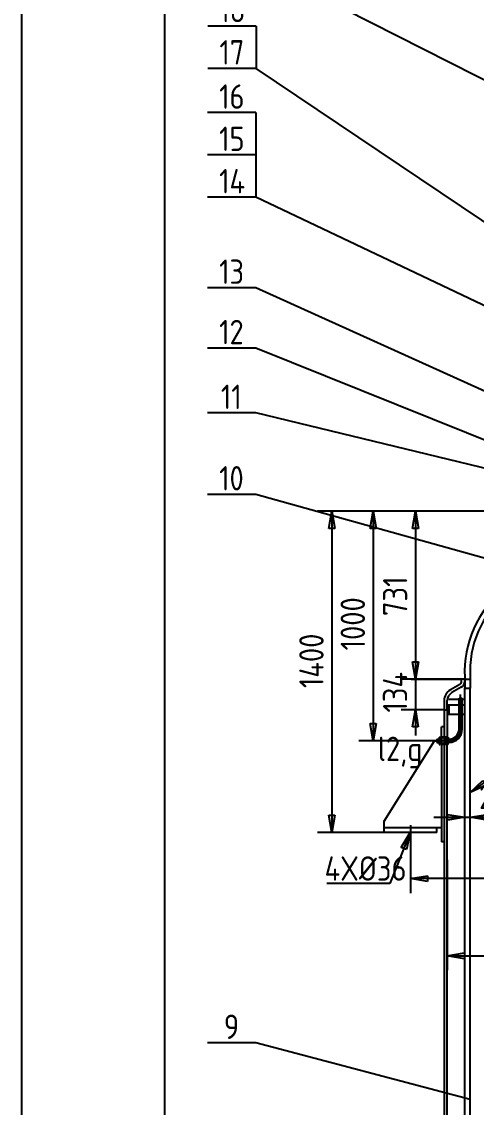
# Model space of a CAD drawing. Extents: x 1561 to 67467, y -57370 to 65913.
# Drawn here: x 1560.6 to 1639.9, y 291.3 to 480.6 of the extents above; entities that cross this region are included whole.
import ezdxf

# ---------------------------------------------------------------- set-up
doc = ezdxf.new("R2010")
doc.units = 0
doc.linetypes.add('DASHDOT', pattern=[18, 15, -1, 1, -1])
doc.linetypes.add('DASHED', pattern=[4, 3, -1])
doc.layers.get('0').update_dxf_attribs({"linetype": 'DASHDOT'})
for name, color, linetype in [('1', 7, 'CONTINUOUS'), ('2', 3, 'CONTINUOUS'), ('4', 2, 'DASHED')]:
    doc.layers.add(name, color=color, linetype=linetype)
doc.styles.get("Standard").update_dxf_attribs({"font": 'gbenor.shx', "bigfont": 'gbcbig.shx'})
doc.dimstyles.get("Standard").update_dxf_attribs({"dimtxt": 3.5, "dimasz": 4, "dimexe": 2, "dimexo": 0, "dimgap": 1, "dimtad": 1, "dimtoh": 1, "dimdec": 4, "dimzin": 0, "dimdsep": 46, "dimtxsty": 'Standard', "dimcen": 0, "dimadec": 0, "dimazin": 0, "dimtfac": 1, "dimtdec": 4, "dimtmove": 0, "dimatfit": 0, "dimfxl": 1, "dimtolj": 1, "dimtzin": 0, "dimarcsym": 0})

# ---------------------------------------------------------------- blocks, each defined once
blk = doc.blocks.new('*D9')
at = {"layer": '2'}
for p, q in [((1746.86, 334.97), (1746.86, 315.23)), ((1634.86, 334.48), (1634.86, 315.23)), ((1747.42, 332.23), (1747.42, 315.23)), ((1634.86, 317.73), (1637.86, 318.23, 1)), ((1637.86, 318.23), (1637.86, 317.23)), ((1743.86, 317.23), (1743.86, 318.23)), ((1743.86, 318.23), (1746.86, 317.73)), ((1747.42, 317.73), (1750.42, 318.23)), ((1750.42, 318.23), (1750.42, 317.23)), ((1637.86, 317.23), (1634.86, 317.73)), ((1634.86, 317.73), (1752.82, 317.73)), ((1746.86, 317.73), (1743.86, 317.23)), ((1750.42, 317.23), (1747.42, 317.73))]:
    blk.add_line(p, q, dxfattribs=at)
at = {"layer": '2', "char_height": 4.25, "width": 65536, "attachment_point": 7}
for s, insert in [('%%c2800', (1669.4, 319.16)), ('14', (1747.76, 319.16))]:
    blk.add_mtext(s, dxfattribs=dict(at, insert=insert))
blk = doc.blocks.new('*D10')
at = {"layer": '2'}
for p, q in [((1637.9, 327.89), (1637.9, 344.39)), ((1638.86, 327.43), (1638.86, 344.39)), ((1742.86, 327.89), (1742.86, 344.39)), ((1632.5, 341.89), (1742.86, 341.89)), ((1634.9, 341.39), (1634.9, 342.39)), ((1634.9, 342.39), (1637.9, 341.89)), ((1637.9, 341.89), (1634.9, 341.39, 1)), ((1638.86, 341.89), (1641.86, 342.39)), ((1641.86, 341.39), (1638.86, 341.89)), ((1641.86, 342.39), (1641.86, 341.39)), ((1739.86, 341.39), (1739.86, 342.39)), ((1739.86, 342.39), (1742.86, 341.89)), ((1742.86, 341.89), (1739.86, 341.39))]:
    blk.add_line(p, q, dxfattribs=at)
at = {"layer": '2', "char_height": 4.25, "width": 65536, "attachment_point": 7}
for s, insert in [('24', (1640.39, 343.32)), ('%%c2600', (1670.04, 343.32))]:
    blk.add_mtext(s, dxfattribs=dict(at, insert=insert))
blk = doc.blocks.new('*D11')
at = {"layer": '2'}
for p, q in [((1628.42, 338.01), (1628.42, 328.68)), ((1753.3, 338.01), (1753.3, 328.68)), ((1628.42, 331.18), (1631.42, 331.68)), ((1631.42, 330.68), (1628.42, 331.18)), ((1753.3, 331.18), (1628.42, 331.18)), ((1631.42, 331.68), (1631.42, 330.68)), ((1750.3, 330.68), (1750.3, 331.68)), ((1750.3, 331.68), (1753.3, 331.18)), ((1753.3, 331.18), (1750.3, 330.68, 1))]:
    blk.add_line(p, q, dxfattribs=at)
at = {"layer": '2', "insert": (1672.57, 332.61), "char_height": 4.25, "width": 65536, "attachment_point": 7}
blk.add_mtext('%%c3114', dxfattribs=at)
blk = doc.blocks.new('Cadt13')
at = {"layer": '2'}
for p, q in [((1628.39, 339.22), (1624.86, 330.32)), ((1626.82, 336.62), (1628.39, 339.22)), ((1628.39, 339.22), (1627.75, 336.25, 1)), ((1627.75, 336.25), (1626.82, 336.62)), ((1624.86, 330.32), (1613.84, 330.32))]:
    blk.add_line(p, q, dxfattribs=at)
blk = doc.blocks.new('*D23')
at = {"layer": '2'}
for p, q in [((1670.86, 395.22), (1612.21, 395.22)), ((1614.21, 392.22), (1614.71, 395.22)), ((1614.71, 395.22), (1615.21, 392.22, 1)), ((1614.71, 395.22), (1614.71, 339.22)), ((1615.21, 392.22), (1614.21, 392.22)), ((1614.71, 339.22), (1614.21, 342.22)), ((1614.21, 342.22), (1615.21, 342.22)), ((1615.21, 342.22), (1614.71, 339.22)), ((1623.82, 339.22), (1612.21, 339.22))]:
    blk.add_line(p, q, dxfattribs=at)
at = {"layer": '2', "insert": (1613.28, 364.4), "char_height": 4.25, "width": 65536, "attachment_point": 7, "rotation": 90}
blk.add_mtext('1400', dxfattribs=at)
blk = doc.blocks.new('Cadt32')
at = {"layer": '2'}
for p, q in [((1638.86, 346.21), (1655.21, 357.42)), ((1638.86, 346.21), (1641.05, 348.32, 1)), ((1641.05, 348.32), (1641.62, 347.5)), ((1641.62, 347.5), (1638.86, 346.21))]:
    blk.add_line(p, q, dxfattribs=at)
blk = doc.blocks.new('*D32')
at = {"layer": '2'}
for p, q in [((1670.86, 395.22), (1619.43, 395.22)), ((1621.43, 392.22), (1621.93, 395.22)), ((1621.93, 395.22), (1622.43, 392.22, 1)), ((1621.93, 395.22), (1621.93, 355.22)), ((1622.43, 392.22), (1621.43, 392.22)), ((1621.93, 355.22), (1621.43, 358.22)), ((1621.43, 358.22), (1622.43, 358.22)), ((1622.43, 358.22), (1621.93, 355.22)), ((1633.8, 355.22), (1619.43, 355.22))]:
    blk.add_line(p, q, dxfattribs=at)
at = {"layer": '2', "insert": (1620.5, 370.98), "char_height": 4.25, "width": 65536, "attachment_point": 7, "rotation": 90}
blk.add_mtext('1000', dxfattribs=at)
blk = doc.blocks.new('*D33')
at = {"layer": '2'}
for p, q in [((1688.06, 395.22), (1626.81, 395.22)), ((1628.81, 392.22), (1629.31, 395.22)), ((1629.31, 395.22), (1629.81, 392.22)), ((1629.31, 395.22), (1629.31, 365.98)), ((1629.81, 392.22), (1628.81, 392.22)), ((1629.31, 365.98), (1628.81, 368.98)), ((1628.81, 368.98), (1629.81, 368.98)), ((1629.81, 368.98), (1629.31, 365.98)), ((1628.56, 365.98), (1637.34, 365.98))]:
    blk.add_line(p, q, dxfattribs=at)
at = {"layer": '2', "insert": (1627.88, 376.96), "char_height": 4.25, "width": 65536, "attachment_point": 7, "rotation": 90}
blk.add_mtext('731', dxfattribs=at)
blk = doc.blocks.new('*D34')
at = {"layer": '2'}
for p, q in [((1629.3, 370.48), (1629.3, 356.12)), ((1629.3, 365.98), (1628.8, 368.98, 1)), ((1628.8, 368.98), (1629.8, 368.98)), ((1629.8, 368.98), (1629.3, 365.98)), ((1637.34, 365.98), (1626.8, 365.98)), ((1634.3, 360.62), (1626.8, 360.62)), ((1628.8, 357.62), (1629.3, 360.62)), ((1629.3, 360.62), (1629.8, 357.62)), ((1629.8, 357.62), (1628.8, 357.62))]:
    blk.add_line(p, q, dxfattribs=at)
at = {"layer": '2', "insert": (1627.87, 360.14), "char_height": 4.25, "width": 65536, "attachment_point": 7, "rotation": 90}
blk.add_mtext('134', dxfattribs=at)
blk = doc.blocks.new('Cadt53')
at = {"layer": '2'}
for p, q in [((1601.45, 302.56), (1593.03, 302.56)), ((1638.86, 292.68), (1601.45, 302.56, 1))]:
    blk.add_line(p, q, dxfattribs=at)
at = {"layer": '2', "insert": (1595.87, 303.24), "char_height": 4.25, "width": 65536, "attachment_point": 7}
blk.add_mtext('9', dxfattribs=at)
blk = doc.blocks.new('Cadt54')
at = {"layer": '2'}
for p, q in [((1601.45, 398.16), (1593.03, 398.16)), ((1644.5, 386.16), (1601.45, 398.16, 1))]:
    blk.add_line(p, q, dxfattribs=at)
at = {"layer": '2', "insert": (1595.05, 398.85), "char_height": 4.25, "width": 65536, "attachment_point": 7}
blk.add_mtext('10', dxfattribs=at)
blk = doc.blocks.new('Cadt55')
at = {"layer": '2'}
for p, q in [((1601.45, 412.37), (1593.03, 412.37)), ((1670.86, 395.62), (1601.45, 412.37, 1))]:
    blk.add_line(p, q, dxfattribs=at)
at = {"layer": '2', "insert": (1595.36, 413.05), "char_height": 4.25, "width": 65536, "attachment_point": 7}
blk.add_mtext('11', dxfattribs=at)
blk = doc.blocks.new('Cadt56')
at = {"layer": '2'}
for p, q in [((1601.45, 423.65), (1593.03, 423.65)), ((1671.83, 395.38), (1601.45, 423.65, 1))]:
    blk.add_line(p, q, dxfattribs=at)
at = {"layer": '2', "insert": (1595.05, 424.34), "char_height": 4.25, "width": 65536, "attachment_point": 7}
blk.add_mtext('12', dxfattribs=at)
blk = doc.blocks.new('Cadt57')
at = {"layer": '2'}
for p, q in [((1601.45, 434.18), (1593.03, 434.18)), ((1673.17, 401.78), (1601.45, 434.18, 1))]:
    blk.add_line(p, q, dxfattribs=at)
at = {"layer": '2', "insert": (1595.05, 434.86), "char_height": 4.25, "width": 65536, "attachment_point": 7}
blk.add_mtext('13', dxfattribs=at)
blk = doc.blocks.new('Cadt58')
at = {"layer": '2'}
for p, q in [((1601.45, 464.71), (1593.03, 464.71)), ((1601.45, 464.71), (1601.45, 449.96)), ((1601.45, 457.33), (1593.03, 457.33)), ((1601.45, 449.96), (1593.03, 449.96)), ((1677.86, 413.75), (1601.45, 449.96, 1))]:
    blk.add_line(p, q, dxfattribs=at)
at = {"layer": '2', "char_height": 4.25, "width": 65536, "attachment_point": 7}
for s, insert in [('16', (1595.05, 465.39)), ('15', (1595.05, 458.02)), ('14', (1595.05, 450.64))]:
    blk.add_mtext(s, dxfattribs=dict(at, insert=insert))
blk = doc.blocks.new('Cadt59')
at = {"layer": '2'}
for p, q in [((1601.5, 479.79), (1593.07, 479.79)), ((1601.5, 479.79), (1601.5, 472.42)), ((1601.5, 472.42), (1593.07, 472.42)), ((1687.31, 414.77), (1601.5, 472.42, 1))]:
    blk.add_line(p, q, dxfattribs=at)
at = {"layer": '2', "char_height": 4.25, "width": 65536, "attachment_point": 7}
for s, insert in [('18', (1595.1, 480.48)), ('17', (1595.1, 473.1))]:
    blk.add_mtext(s, dxfattribs=dict(at, insert=insert))
blk = doc.blocks.new('Cadt60')
at = {"layer": '2'}
for p, q in [((1601.5, 490.57), (1593.07, 490.57)), ((1679.52, 450.94), (1601.5, 490.57, 1))]:
    blk.add_line(p, q, dxfattribs=at)
at = {"layer": '2', "insert": (1595.1, 491.25), "char_height": 4.25, "width": 65536, "attachment_point": 7}
blk.add_mtext('19', dxfattribs=at)

msp = doc.modelspace()

# ---------------------------------------------------------------- linework, layer by layer
for p, q in [((1637.90081, 365.96025), (1638.86081, 365.96025)), ((1637.18081, 357.22106), (1637.18081, 363.26211)), ((1635.18081, 355.22106), (1633.80081, 355.22106)), ((1628.42081, 340.51365), (1628.42081, 338.00817))]:
    msp.add_line(p, q)
msp.add_arc((1635.18081, 357.22106), 2, 270, 360)
at = {"layer": '1'}
for p, q in [((1585.60752, -45.70705), (1585.60752, 528.29295)), ((1637.34081, 365.58106), (1637.34081, 365.98106, 6.28319)), ((1637.90081, 365.98106), (1637.34081, 365.98106)), ((1637.90081, 366.29425), (1637.90081, 364.36025)), ((1637.90081, 365.58106), (1637.90081, 365.98106)), ((1638.86081, 366.29425), (1638.86081, 364.36025)), ((1637.01781, 365.02509), (1635.39093, 364.09748, 6.28319)), ((1637.29519, 364.53861), (1635.66831, 363.611)), ((1637.90081, 237.19682), (1637.90081, 364.36025)), ((1637.90081, 364.36025), (1638.86081, 364.36025)), ((1638.86081, 237.19682), (1638.86081, 364.36025)), ((1634.30081, 362.22106), (1634.30081, 360.62106, 6.28319)), ((1634.86081, 360.62106), (1634.86081, 362.22106)), ((1635.13165, 362.45194), (1636.90081, 362.45194)), ((1636.90081, 357.22106), (1636.90081, 362.62106)), ((1636.90081, 362.62106), (1637.46081, 362.62106)), ((1637.46081, 357.22106), (1637.46081, 362.62106)), ((1637.46081, 362.45194), (1637.90081, 362.45194)), ((1634.30081, 360.62106), (1634.30081, 355.86106)), ((1634.30081, 360.62106), (1634.86081, 360.62106)), ((1634.86081, 360.62106), (1634.86081, 355.86106)), ((1634.94081, 361.42106), (1634.94081, 359.82106)), ((1636.90081, 361.42106), (1634.94081, 361.42106)), ((1636.90081, 359.82106), (1634.94081, 359.82106)), ((1635.10081, 361.42106), (1635.10081, 359.82106)), ((1637.90081, 361.42106), (1637.46081, 361.42106)), ((1637.90081, 359.82106), (1637.46081, 359.82106)), ((1633.46081, 355.86106), (1633.62081, 355.86106)), ((1633.46081, 355.86106), (1633.46081, 354.58106)), ((1633.62081, 355.86106), (1633.62081, 354.58106)), ((1633.74081, 355.86106), (1633.74081, 355.66106)), ((1635.02081, 355.86106), (1633.74081, 355.86106)), ((1633.82081, 355.86106), (1633.82081, 357.62106)), ((1634.30081, 357.62106), (1633.82081, 357.62106)), ((1635.02081, 355.86106), (1635.02081, 355.60106)), ((1623.82081, 341.22106), (1632.62081, 355.22106)), ((1632.62081, 355.22106), (1633.06081, 355.22106)), ((1633.06081, 355.50386), (1633.06081, 354.93826)), ((1633.06081, 355.50386), (1633.46081, 355.50386)), ((1633.46081, 355.24106), (1633.06081, 355.24106)), ((1633.46081, 355.20106), (1633.06081, 355.20106)), ((1633.06081, 354.93826), (1633.46081, 354.93826)), ((1633.46081, 354.58106), (1633.62081, 354.58106)), ((1633.62081, 355.66106), (1633.80081, 355.66106)), ((1633.62081, 354.78106), (1633.80081, 354.78106)), ((1633.80081, 355.7034), (1633.74081, 355.7634)), ((1633.74081, 354.58106), (1633.74081, 354.78106)), ((1633.80081, 354.73872), (1633.74081, 354.67872)), ((1635.02081, 354.58106), (1633.74081, 354.58106, 6.28319)), ((1633.80081, 354.69412), (1633.80081, 355.74801)), ((1634.21651, 355.73502), (1633.80081, 355.74801)), ((1634.32081, 354.71037), (1633.80081, 354.69412)), ((1633.82081, 354.58106), (1633.82081, 337.62106)), ((1634.32081, 355.73176), (1634.21651, 355.73502)), ((1634.30081, 354.58106), (1634.30081, 235.12731)), ((1634.32081, 355.73176), (1634.32081, 354.71037)), ((1634.34081, 355.68465), (1634.32081, 355.68528)), ((1634.34081, 354.75747), (1634.32081, 354.75685)), ((1634.46081, 355.76106), (1634.34081, 355.76106)), ((1634.34081, 354.68106), (1634.34081, 355.76106)), ((1634.46081, 354.68106), (1634.34081, 354.68106)), ((1634.46081, 354.68106), (1634.46081, 355.76106)), ((1634.46081, 355.42106), (1634.78081, 355.42106)), ((1634.46081, 355.02106), (1634.78081, 355.02106)), ((1634.94081, 355.52106), (1634.78081, 355.52106)), ((1634.78081, 355.52106), (1634.78081, 354.92106)), ((1634.78081, 355.50106), (1635.18201, 355.50106)), ((1634.78081, 354.94106), (1635.18201, 354.94106)), ((1634.94081, 354.92106), (1634.78081, 354.92106)), ((1634.86081, 235.12731), (1634.86081, 354.58106)), ((1634.94081, 355.52106), (1635.02081, 355.60106)), ((1634.94081, 355.50106), (1634.94081, 355.52106)), ((1634.94081, 354.92106), (1634.94081, 354.94106)), ((1634.94081, 354.92106), (1635.02081, 354.84106)), ((1635.02081, 355.60106), (1635.12081, 355.50106)), ((1635.02081, 354.84106), (1635.11412, 354.94106)), ((1635.02081, 354.58106), (1635.02081, 354.84106, 6.28319)), ((1623.82081, 339.22106), (1623.82081, 341.22106)), ((1633.82081, 340.02106), (1623.82081, 340.02106)), ((1633.02081, 339.22106), (1623.82081, 339.22106)), ((1633.02081, 339.22106), (1633.02081, 340.02106)), ((1634.30081, 337.62106), (1633.82081, 337.62106))]:
    msp.add_line(p, q, dxfattribs=at)
for centre, radius, start, end in [((1656.16573, 367.31345), 18.29333, 128.499093, 183.1938457), ((1656.15934, 367.39218), 17.33333, 129.4711102, 183.6316511), ((1636.70081, 365.58106), 0.64, 299.6905722, 360), ((1636.70081, 365.58106), 1.2, 299.6905722, 360), ((1636.46081, 362.22106), 2.16, 119.6905722, 180), ((1636.46081, 362.22106), 1.6, 119.6905722, 180), ((1635.18081, 357.22106), 2.28, 270, 360), ((1635.18081, 357.22106), 1.72, 270, 360)]:
    msp.add_arc(centre, radius, start, end, dxfattribs=at)
at = {"layer": '2'}
for p, q in [((1560.60752, -55.70705), (1560.60752, 538.29295)), ((1633.89, 355.86106), (1633.77882, 355.74988)), ((1634.11628, 355.86106), (1634.0051, 355.74988)), ((1634.34255, 355.86106), (1634.23137, 355.74988)), ((1634.56883, 355.86106), (1634.46081, 355.75305)), ((1634.7951, 355.86106), (1634.46081, 355.52677)), ((1635.02081, 355.8605), (1634.58137, 355.42106)), ((1633.06081, 355.50386), (1633.46258, 355.23917)), ((1633.06081, 355.24106), (1633.46081, 355.50386)), ((1633.06081, 355.20106), (1633.46081, 354.93826)), ((1633.06081, 354.93826), (1633.46081, 355.20106)), ((1633.74081, 355.74988), (1633.75477, 355.74945)), ((1633.74081, 354.69224), (1633.75477, 354.69268)), ((1633.85255, 354.69224), (1633.74137, 354.58106)), ((1633.80081, 355.74801), (1633.75477, 355.74945)), ((1633.80081, 354.69412), (1633.75477, 354.69268)), ((1634.32081, 354.75685), (1633.80081, 354.7406)), ((1634.32081, 355.68528), (1633.80275, 355.70147)), ((1634.07883, 354.69224), (1633.96765, 354.58106)), ((1634.3051, 354.69224), (1634.19392, 354.58106)), ((1634.23137, 355.74988), (1634.19609, 355.7146)), ((1634.34081, 354.72795), (1634.3051, 354.69224)), ((1634.34081, 355.73113), (1634.32081, 355.73176)), ((1634.34081, 354.71099), (1634.32081, 354.71037)), ((1634.78081, 354.94168), (1634.4202, 354.58106)), ((1634.63392, 355.02106), (1634.46081, 354.84795)), ((1634.96364, 354.89823), (1634.64647, 354.58106)), ((1635.02081, 354.72913), (1634.87275, 354.58106)), ((1635.02081, 355.63422), (1634.90765, 355.52106)), ((1634.9499, 354.94106), (1634.94081, 354.93197)), ((1634.9629, 355.50106), (1634.94185, 355.5221)), ((1635.03251, 355.58936), (1634.94422, 355.50106)), ((1635.03838, 354.85989), (1634.95721, 354.94106)), ((1635.00667, 354.94126), (1634.96364, 354.89823)), ((1635.01882, 355.50171), (1634.97014, 355.55039)), ((1635.06516, 354.94318), (1634.99193, 354.86995)), ((1635.07229, 355.5048), (1634.99842, 355.57867)), ((1635.0608, 355.56107), (1635.00097, 355.50124)), ((1635.06569, 354.88916), (1635.01346, 354.94138)), ((1635.03757, 354.85903), (1635.02021, 354.84166)), ((1635.08908, 355.53279), (1635.06017, 355.50388)), ((1635.09299, 354.91842), (1635.06808, 354.94333))]:
    msp.add_line(p, q, dxfattribs=at)
at = {"layer": '4'}
for p, q in [((1633.82081, 355.86106), (1633.82081, 354.58106)), ((1633.06081, 355.22106), (1633.82081, 355.22106))]:
    msp.add_line(p, q, dxfattribs=at)

# ---------------------------------------------------------------- block references
for name in ['Cadt60', 'Cadt59', 'Cadt58', 'Cadt57', 'Cadt56', 'Cadt55', 'Cadt54', '*D23', '*D32', '*D34', 'Cadt32', '*D10', 'Cadt13', '*D11', '*D9', 'Cadt53']:
    msp.add_blockref(name, (0, 0))

# ---------------------------------------------------------------- texts
at = {"layer": '2', "char_height": 4.25, "width": 65536, "attachment_point": 7}
for s, insert in [('l2,g', (1622.73557, 350.40333)), ('4X%%c36', (1613.44804, 330.8213))]:
    msp.add_mtext(s, dxfattribs=dict(at, insert=insert))

# ---------------------------------------------------------------- dimensions: what is measured, and where the dimension line sits
at = {"layer": '2'}
dim = msp.add_linear_dim(base=(1629.31081, 365.98106), p1=(1688.06081, 395.22106), p2=(1637.34081, 365.98106), angle=90, text='731', dimstyle='Standard', dxfattribs=at)
dim.commit()
dim.dimension.update_dxf_attribs({"geometry": '*D33', "text_midpoint": (1629.31081, 379.66106)})

doc.saveas('drawing.dxf')
